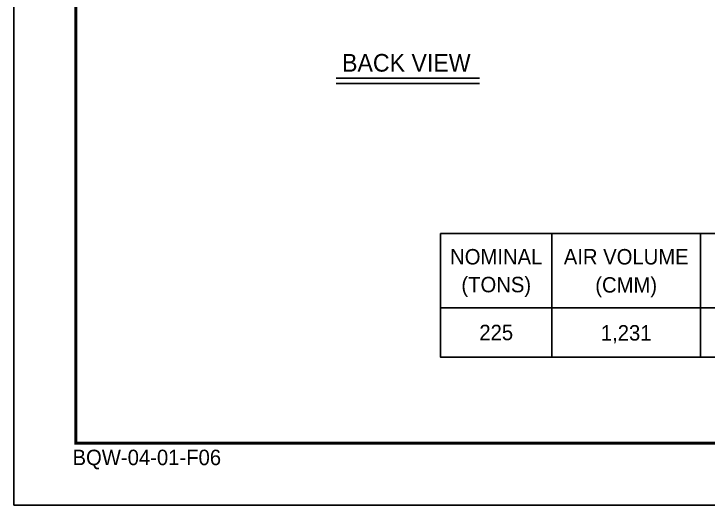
# Model space of a CAD drawing. Header units: millimetres. Extents: x 22763 to 52170, y 15948 to 36743.
# Drawn here: x 22763 to 30614, y 15948 to 21509 of the extents above; entities that cross this region are included whole.
import ezdxf
from ezdxf.enums import TextEntityAlignment as Align

# ---------------------------------------------------------------- set-up
doc = ezdxf.new("R2010")
doc.units = ezdxf.units.MM
for name, color, linetype in [('냉각탑_box', 1, 'Continuous'), ('냉각탑_form', 1, 'Continuous'), ('냉각탑_text', 3, 'Continuous')]:
    doc.layers.add(name, color=color, linetype=linetype)
doc.styles.add('돋움', font='Dotum.ttf')

msp = doc.modelspace()

# ---------------------------------------------------------------- linework, layer by layer
at = {"layer": 'Defpoints'}
msp.add_lwpolyline([(22762.9, 36742.8), (52170.1, 36742.8), (52170.1, 15947.8), (22762.9, 15947.8)], close=True, dxfattribs=at)
at = {"layer": '냉각탑_box'}
for p, q in [((26405.8, 20780.4), (28029.2, 20780.4)), ((26405.8, 20722.3), (28029.2, 20722.3)), ((28847.7, 19022.2), (28847.7, 17622.2)), ((30527.7, 19022.2), (30527.7, 17622.2)), ((27587.7, 18182.2), (42637.7, 18182.2))]:
    msp.add_line(p, q, dxfattribs=at)
msp.add_lwpolyline([(27587.7, 19022.2), (42637.7, 19022.2), (42637.7, 17622.2), (27587.7, 17622.2)], close=True, dxfattribs=at)
at = {"layer": '냉각탑_form', "const_width": 35}
msp.add_lwpolyline([(23463.1, 36042.7), (23463.1, 16647.9), (51469.9, 16647.9), (51469.9, 36042.7)], close=True, dxfattribs=at)

# ---------------------------------------------------------------- texts
at = {"layer": '냉각탑_form', "style": '돋움'}
msp.add_text('BQW-04-01-F06', height=175.043, dxfattribs=at).set_placement((23426.3, 16400.3))
at = {"layer": '냉각탑_text', "style": '돋움'}
for s, height, p in [('BACK VIEW', 199.97, (27200.8, 20955.4)), ('NOMINAL', 175, (28217.7, 18759.7)), ('AIR VOLUME', 175, (29687.7, 18759.7)), ('(TONS)', 175, (28217.7, 18444.7)), ('(CMM)', 175, (29687.2, 18441)), ('225', 175, (28217.7, 17902.2)), ('1,231', 175, (29687.2, 17898.5))]:
    msp.add_text(s, height=height, dxfattribs=at).set_placement(p, align=Align.MIDDLE_CENTER)

doc.saveas('drawing.dxf')
